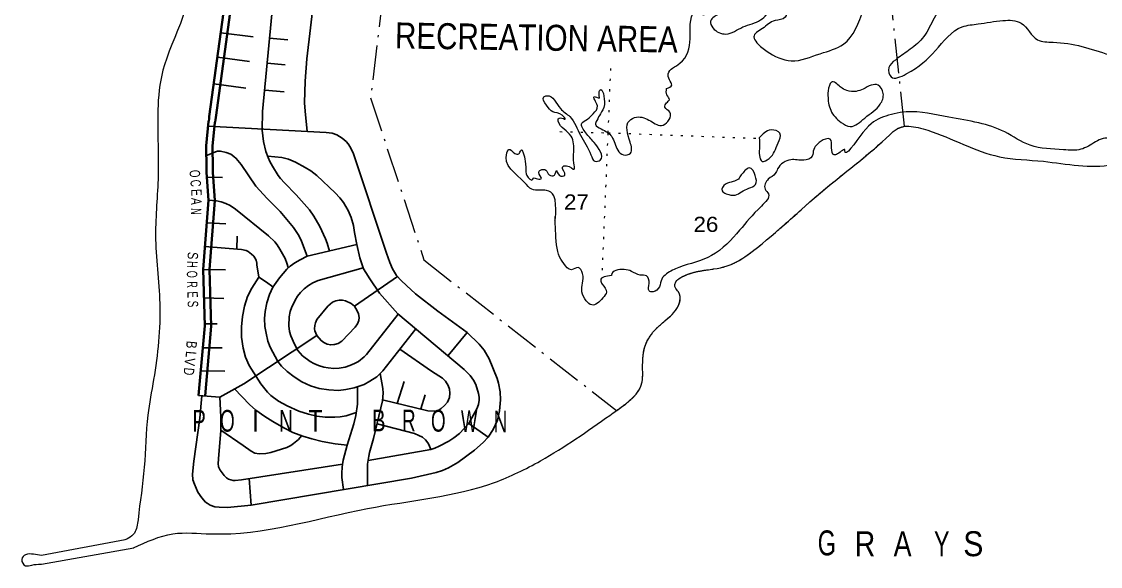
# Model space of a CAD drawing. Header units: feet. Extents: x -820980 to -751810, y -353855 to -168743.
# Drawn here: x -797574 to -785138, y -196279 to -189995 of the extents above; entities that cross this region are included whole.
import ezdxf
from ezdxf.enums import TextEntityAlignment as Align

# ---------------------------------------------------------------- set-up
doc = ezdxf.new("R2010")
doc.units = ezdxf.units.FT
doc.header["$LTSCALE"] = 80
doc.linetypes.add('DOT_DASHED', pattern=[7.7, 5, -1.2, 0.3, -1.2])
doc.linetypes.add('DOTTED', pattern=[1.5, 0.3, -1.2])
for name, color, linetype, lineweight in [('26', 7, 'Continuous', 40), ('29', 7, 'Continuous', 25), ('39', 7, 'Continuous', 13), ('44', 7, 'DOT_DASHED', 13), ('7', 7, 'DOTTED', 13)]:
    doc.layers.add(name, color=color, linetype=linetype, lineweight=lineweight)
for name, color, linetype in [('27', 7, 'Continuous'), ('41', 7, 'Continuous'), ('42', 7, 'Continuous')]:
    doc.layers.add(name, color=color, linetype=linetype)

msp = doc.modelspace()

# ---------------------------------------------------------------- linework, layer by layer
at = {"layer": '26'}
for points in [[(-795532.83, -194306.79), (-795462.86, -193503.75), (-795480.45, -192853), (-795420.17, -192056.15), (-795441.42, -191734.65), (-795443.07, -191709.74), (-795443.26, -191684.65), (-795445.2, -191428.1), (-795417.88, -191147.87), (-795416.8, -191141), (-795412.79, -191115.41), (-795409.46, -191091), (-794978.54, -187931.52), (-794975.12, -187906.42), (-794970.47, -187881.52), (-794939.05, -187713.46), (-794882.98, -187525.22), (-794807.54, -187343.87), (-794713.56, -187171.41), (-794635.75, -187056.76), (-794618.58, -187031.46), (-794598.44, -187006.76), (-794297.55, -186637.7)], [(-795459.06, -194312.47), (-795388.78, -193505.97), (-795406.37, -192854.8), (-795345.99, -192056.51), (-795367.57, -191730), (-795369.21, -191705.14), (-795369.4, -191680), (-795371.27, -191431.42), (-795344.71, -191158.9), (-795343.62, -191151.96), (-795339.62, -191126.53), (-795336.27, -191101.96), (-794905.21, -187941.41), (-794901.79, -187916.36), (-794897.13, -187891.41), (-794867.12, -187730.84), (-794813.26, -187550.03), (-794740.8, -187375.83), (-794650.52, -187210.17), (-794577.3, -187102.28), (-794559.72, -187076.39), (-794540.07, -187052.28), (-794222.91, -186663.27)]]:
    msp.add_lwpolyline(points, dxfattribs=at)
at = {"layer": '29'}
for p, q in [((-794194.33, -189666.69), (-794283.79, -190424.64)), ((-794678.55, -189790.08), (-794796.67, -191032.61)), ((-795277.75, -190125.32), (-794903.94, -190171.25)), ((-794716.7, -190185.97), (-794502.64, -190203.72)), ((-795315.85, -190404.65), (-794946.72, -190454.61)), ((-794741.64, -190474.69), (-794535.1, -190494.46)), ((-795357.79, -190712.14), (-794988.03, -190763.06)), ((-794770.63, -190786.36), (-794548.36, -190804.94)), ((-794061.38, -191272.7), (-795425.59, -191202.87)), ((-793367.23, -192664.86), (-793746.93, -191521.55)), ((-795437.72, -191790.59), (-795258.54, -191793.13)), ((-795439.81, -192315.82), (-795220.81, -192325.57)), ((-795091.71, -192618.52), (-795089.28, -192469.74)), ((-795460.46, -192588.72), (-795037.12, -192624.46)), ((-793708.5, -192565.45), (-794280.49, -192701.98)), ((-795480.45, -192853.03), (-795223.02, -192859.08)), ((-793637.11, -192834.15), (-794155.09, -192981.3)), ((-793735.48, -193275.64), (-793241.95, -192933.41)), ((-795471.62, -193179.52), (-795241.46, -193187.47)), ((-794170.19, -193430.83), (-794042.21, -193278.72)), ((-793598, -193835.53), (-793233.49, -193369.02)), ((-795463.53, -193479.02), (-795319.02, -193481.76)), ((-793727.12, -193517.35), (-793882.45, -193680.44)), ((-792658.09, -193847.18), (-792437.92, -193580.59)), ((-795484.96, -193757.44), (-795262.85, -193759.36)), ((-795508, -194021.8), (-795230.39, -194025.02)), ((-793162.03, -194147.47), (-793243.8, -194397.66)), ((-793412.39, -194356.24), (-792889.48, -194483.79)), ((-792920.71, -194299.6), (-792972.33, -194461.12)), ((-793476.31, -194634.83), (-793044.3, -194746.87)), ((-792419.59, -194630.11), (-792194.82, -194788.77)), ((-792857.28, -194931.03), (-793580.23, -195056.07)), ((-793874.59, -195098.38), (-795039.61, -195279.94)), ((-794951.09, -195266.15), (-794927.2, -195570.98)), ((-794927.2, -195570.98), (-793077.61, -195260.93))]:
    msp.add_line(p, q, dxfattribs=at)
for points in [[(-794283.79, -190424.64), (-794302.89, -190681.96), (-794310.54, -190930.5), (-794305.76, -191027.04), (-794282.97, -191261.36)], [(-794796.67, -191032.61), (-794801.67, -191245.94), (-794783.52, -191376.9), (-794756.76, -191491.61), (-794731.92, -191560.44), (-794710.9, -191608.23), (-794679.37, -191662.72), (-794617.26, -191768.83), (-794587.64, -191804.2), (-794541.77, -191853.91), (-794408.01, -191991.56), (-794255.13, -192167.45), (-794206.4, -192239.15), (-794136.65, -192358.63), (-794071.67, -192500.11), (-794051.61, -192548.87), (-794025.91, -192641.21)], [(-794061.38, -191272.7), (-793994.27, -191283.23), (-793940.76, -191302.35), (-793879.61, -191338.67), (-793833.75, -191376.91), (-793810.82, -191403.67), (-793782.15, -191447.65), (-793746.93, -191521.55)], [(-795447.89, -191542.65), (-795339.61, -191495.44), (-795313.82, -191488.75), (-795281.33, -191488.75), (-795213.49, -191503.09), (-795162.85, -191523.16), (-795125.58, -191548.97), (-795099.78, -191572.87), (-795041.5, -191644.56), (-794873.33, -191893.1), (-794743.38, -192034.58), (-794594.33, -192183.7), (-794437.63, -192371.06), (-794384.12, -192451.36), (-794369.79, -192479.08), (-794345.9, -192527.83), (-794280.49, -192701.98)], [(-794736.67, -191547.27), (-794572.35, -191563.3), (-794496.87, -191583.38), (-794415.65, -191616.84), (-794303.86, -191678.97), (-794239.84, -191716.25), (-794172, -191768.83), (-793957.01, -191968.62), (-793906.37, -192026.92), (-793861.85, -192080.53), (-793807.38, -192173.25), (-793773.56, -192255.39), (-793748.72, -192345.25), (-793735.34, -192427.46), (-793708.58, -192565.11), (-793674.19, -192718.06), (-793644.57, -192810.78), (-793633.1, -192845.2), (-793606.35, -192889.17), (-793559.53, -192962.77), (-793449.71, -193125.4)], [(-795420.08, -192055), (-795328.14, -192063.26), (-795274.64, -192074.73), (-795217.31, -192093.84), (-795167.62, -192116.79), (-795108.38, -192156.94), (-794726.18, -192466.65), (-794655.48, -192535.48), (-794628.72, -192569.89), (-794596.23, -192619.6), (-794536.99, -192726.66), (-794515.97, -192780.2), (-794499.59, -192829.38)], [(-795037.12, -192624.46), (-794985.12, -192635.85), (-794962.19, -192647.32), (-794922.06, -192676), (-794898.23, -192699.16), (-794885.75, -192718.06), (-794869.56, -192746.96), (-794862.82, -192779.24), (-794860.59, -192798.64)], [(-794280.49, -192701.98), (-794364.06, -192742.92), (-794422.34, -192778.28), (-794478.72, -192815.57), (-794517.89, -192850.93), (-794601.98, -192950.35), (-794678.42, -193057.41), (-794717.59, -193142.49), (-794747.21, -193237.13), (-794767.28, -193339.41), (-794773.96, -193420.66), (-794768.24, -193510.53), (-794754.85, -193588.91), (-794733.84, -193678.77), (-794708.99, -193749.5), (-794621.09, -193913.92), (-794576.18, -193970.32), (-794514.07, -194028.63), (-794432.86, -194092.68), (-794342.08, -194150.99), (-794241.76, -194195.92), (-794143.34, -194227.46), (-794031.55, -194243.71), (-793921.66, -194250.4), (-793836.63, -194239.89), (-793738.21, -194219.81), (-793624.51, -194178.71), (-793558.58, -194143.34), (-793479.27, -194090.77), (-793469.1, -194083.94), (-793410.36, -194021.23)], [(-793367.23, -192664.86), (-793327.36, -192772.56), (-793297.56, -192848.03), (-793251.69, -192922.59), (-793197.42, -192982.86), (-793136.27, -193040.22), (-793032.71, -193135.91)], [(-794860.59, -192798.64), (-794839.97, -192942.14), (-794751.84, -193001.86), (-794676.53, -193054.76)], [(-794839.97, -192942.14), (-794919.21, -193070.8), (-794967.93, -193167.35), (-795003.29, -193277.28), (-795027.18, -193394.86), (-795037.69, -193514.35), (-795036.73, -193633.84), (-795018.58, -193762.89), (-794990.87, -193863.26), (-794949.78, -193961.72), (-794816.01, -194172.02), (-794737.66, -194269.53), (-794699.44, -194305.85), (-794613.45, -194370.85), (-794514.07, -194428.21), (-794376.49, -194489.39), (-794264.69, -194522.85), (-794170.1, -194546.74), (-794073.6, -194557.26), (-793963.71, -194558.21), (-793899.7, -194551.53), (-793833.77, -194542.92), (-793716.37, -194505.03)], [(-794155.09, -192981.3), (-794215.96, -193007.7), (-794267.55, -193038.29), (-794315.33, -193076.53), (-794357.37, -193118.59), (-794391.77, -193162.56), (-794418.52, -193206.53), (-794460.56, -193294.48), (-794477.76, -193340.36), (-794489.23, -193399.63), (-794493.05, -193504.78), (-794485.41, -193569.78), (-794470.12, -193619.49), (-794428.08, -193717), (-794387.94, -193789.65), (-794334.44, -193848.91), (-794246.53, -193915.83), (-794204.49, -193938.77), (-794150.98, -193959.8), (-794087.92, -193978.92), (-794038.23, -193986.57), (-793975.17, -193994.21), (-793914.02, -193992.3), (-793845.22, -193978.92), (-793787.89, -193961.71), (-793734.39, -193938.77), (-793690.43, -193913.92), (-793623.55, -193862.3), (-793598, -193835.53)], [(-793449.71, -193125.4), (-793236.86, -193363.8), (-792472.92, -194006.89), (-792468.29, -194010.79)], [(-794042.21, -193278.72), (-793989.51, -193232.35), (-793949.38, -193215.14), (-793911.16, -193209.41), (-793872.94, -193209.41), (-793838.54, -193217.05), (-793775.48, -193245.73), (-793735.48, -193275.64), (-793706.68, -193331.76), (-793691.39, -193366.18), (-793683.75, -193408.24), (-793685.66, -193442.65), (-793702.86, -193480.89), (-793727.12, -193517.35)], [(-793077.61, -195260.93), (-792794.21, -195196.78), (-792720.63, -195172.89), (-792652.79, -195143.25), (-792545.78, -195078.25), (-792350.86, -194936.77), (-792254.35, -194847.87), (-792194.82, -194788.77), (-792137.78, -194698.75), (-792087.14, -194592.64), (-792063.25, -194482.71), (-792052.74, -194355.57), (-792058.47, -194263.81), (-792075.67, -194164.39), (-792090.96, -194110.85), (-792182.69, -193885.26), (-792240.97, -193784.89), (-792297.35, -193717.01), (-792437.92, -193580.59), (-792775.1, -193334.65), (-793032.71, -193135.91)], [(-794170.19, -193430.83), (-794186.34, -193467.5), (-794193.98, -193498.09), (-794195.89, -193540.15), (-794192.07, -193563.1), (-794169.24, -193615.1), (-794121.36, -193673.98), (-794090.79, -193696.92), (-794050.66, -193716.04), (-794010.53, -193723.69), (-793972.31, -193719.87), (-793964.66, -193719.87), (-793924.53, -193706.48), (-793882.45, -193680.44)], [(-795533.01, -194306.78), (-795290.02, -194325.49), (-795013.07, -194173.11), (-794169.24, -193615.1), (-794169.98, -193618.78)], [(-793410.36, -194021.23), (-793030.54, -193538.74), (-793029.5, -193539.09)], [(-792723.37, -194106.67), (-792848.12, -194026.69), (-793214.29, -193773.37)], [(-793442.02, -194052), (-793409.55, -194227.47), (-793406.68, -194281.96), (-793413.37, -194368.95), (-793516.56, -194804.85), (-793561.47, -194966.4), (-793570.07, -195007.51), (-793586.31, -195098.32), (-793585.36, -195156.63), (-793585.36, -195343.99)], [(-792889.48, -194483.79), (-792813.32, -194487.48), (-792773.19, -194479.83), (-792736.88, -194458.8), (-792698.66, -194424.39), (-792664.27, -194384.24), (-792641.33, -194330.71), (-792635.6, -194279.09), (-792641.33, -194233.21), (-792654.71, -194193.06), (-792687.2, -194143.35), (-792723.37, -194106.67)], [(-792472.92, -194006.89), (-792404.37, -194078.35), (-792364.24, -194129.97), (-792337.49, -194179.68), (-792306.91, -194282.91), (-792299.27, -194324.98), (-792299.27, -194361.3), (-792306.91, -194411.01), (-792324.11, -194460.72), (-792421.57, -194632.78), (-792526.67, -194745.58), (-792591.65, -194797.2), (-792648.98, -194835.44), (-792759.81, -194892.79), (-792811.41, -194915.73), (-792857.28, -194931.03)], [(-795120.56, -194232.25), (-794945.97, -194412.92), (-794871.44, -194477.92), (-794768.25, -194550.57), (-794678.43, -194607.93), (-794550.39, -194680.58), (-794445.29, -194732.2), (-794330.63, -194776.17), (-794229.35, -194808.67), (-794107.05, -194839.26), (-793957.99, -194866.03), (-793820.82, -194878.67)], [(-793703.08, -194203.85), (-793700.01, -194292.48), (-793702.87, -194406.23), (-793721.03, -194539.1), (-793744.91, -194635.65), (-793821.35, -194880.37), (-793867.22, -195052.44), (-793879.64, -195129.86), (-793882.5, -195205.38), (-793882.51, -195253.18), (-793862.88, -195392.57)], [(-795495.94, -194309.63), (-795518.46, -194568.07), (-795589.89, -195065.99)], [(-795290.02, -194325.49), (-795276.57, -194554.4), (-795278.48, -194714.99), (-795299.5, -194988.39), (-795309.06, -195091.63), (-795305.23, -195129.86), (-795284.21, -195170.01), (-795238.35, -195229.28), (-795211.6, -195256.04), (-795186.75, -195271.34), (-795161.91, -195278.99), (-795135.16, -195286.63), (-795110.31, -195288.54), (-795039.61, -195279.94)], [(-795277.74, -194705.35), (-795020.5, -194883.23), (-794926.86, -194950.15), (-794884.82, -194973.09), (-794833.22, -194978.83), (-794758.69, -194976.91), (-794699.45, -194965.44), (-794517.91, -194906.18), (-794468.22, -194885.15), (-794437.65, -194862.2), (-794382.23, -194814.41), (-794346.73, -194771)], [(-793044.3, -194746.87), (-792992.96, -194768.52), (-792950.91, -194789.55), (-792918.43, -194818.23), (-792889.76, -194852.64), (-792878.3, -194873.67), (-792857.28, -194931.03)], [(-795589.89, -195065.99), (-795602.39, -195213.03), (-795598.57, -195278.03), (-795581.37, -195331.56), (-795543.15, -195423.33), (-795497.29, -195486.42), (-795453.34, -195536.13), (-795436.14, -195549.51), (-795397.92, -195570.54), (-795346.32, -195589.66), (-795296.63, -195595.39), (-795199.17, -195597.31), (-794927.2, -195570.98)]]:
    msp.add_lwpolyline(points, dxfattribs=at)
at = {"layer": '39'}
msp.add_line((-796381.32, -195971.29), (-797345.84, -196154.41), dxfattribs=at)
msp.add_lwpolyline([(-797343.37, -196251.2), (-796281.18, -196064.16), (-796279.37, -196063.52)], dxfattribs=at)
for points in [[(-793900.42, -169469.65), (-793931.98, -170681.97), (-793933.64, -171947.68), (-794029.33, -173893.99), (-794118.59, -175882.81), (-794189.88, -177343.07), (-794352.76, -179153.99), (-794536.1, -181080.84), (-794698.52, -182507.42), (-794894.81, -183926.66), (-794934.01, -184432.27), (-795051.14, -185192.48), (-795272.18, -186363.25), (-795424.35, -187093.94), (-795522.41, -188146.68), (-795749.09, -189307.17), (-795745.23, -189311.34), (-795926.54, -190493.7), (-796000.4, -190959.75), (-795999.01, -191772.8), (-796028.93, -192457.87), (-795980.41, -193246.56), (-796051.72, -194123.23), (-796117.45, -194533.25), (-796160.3, -195135.31), (-796231.39, -195740.32), (-796273.34, -195893.66), (-796339.81, -195951.49), (-796382.77, -195971.98)], [(-787657.08, -189099.81), (-787481.65, -189110.93), (-787211.44, -189189.71), (-787019.07, -189255.44), (-786897.14, -189324.51), (-786750.76, -189384.46), (-786585, -189197.62), (-786322.96, -189014.48), (-786220.33, -189062.69), (-786014.7, -188990.08), (-785894.02, -189038.97), (-785866.02, -189148.71), (-785914.58, -189104.59), (-786041.73, -189067.52), (-786215.8, -189155.43), (-786245.12, -189293.16), (-786380.94, -189485.16), (-786519.51, -189590.53), (-786642.09, -189591.87), (-786776.94, -189598.78), (-786939.86, -189763.58), (-787068.72, -189984.03), (-787190.95, -190188.63), (-787350.95, -190329.4), (-787501.71, -190438.32), (-787575.33, -190526.06), (-787551.2, -190631.62), (-787375.17, -190598.13), (-787037.51, -190327.33), (-786729.93, -190055.37), (-786547.88, -190022.1), (-786261.15, -189982.79), (-786051.37, -190012.96), (-785861.79, -190205.37), (-785684.03, -190232.31), (-785034.75, -190379.95), (-784743.28, -190534), (-784566.07, -190681.66), (-784440.72, -190660.3), (-784173.19, -190491.46), (-783972.49, -190442.8), (-783831.76, -190435.41)], [(-790137.61, -190767.93), (-790079.85, -190727.88), (-790105.66, -190666.52), (-790121.05, -190595.5), (-789983.95, -190475.99), (-789866.85, -190194.72), (-789805.42, -189844.91), (-789769.87, -189808.04), (-789751.71, -189859.04), (-789725.61, -189912.37), (-789616.56, -189844.1), (-789571.22, -189813.64), (-789524.29, -189847.64), (-789470.5, -189753.11), (-789468.39, -189537.87), (-789505.46, -189455.95), (-789599.33, -189494.61), (-789699.59, -189543.09), (-789762.94, -189518.52), (-789818.6, -189449.98), (-789812.06, -189436.15), (-789690.23, -189454.9), (-789525.1, -189390.8), (-789401.95, -189427.72), (-789361.21, -189572.16), (-789359.57, -189741.26), (-789417.68, -189843.68), (-789590.04, -189939.7), (-789632.06, -189988.4), (-789604.94, -190067.92), (-789454.92, -190138.07), (-789259.02, -190057.03), (-789055.09, -189976.3), (-788899.86, -189855.48), (-788761.46, -189860.78), (-788770.59, -189942.94), (-788888.6, -189982.69), (-789034.74, -190075.69), (-789132.82, -190172.55), (-789097.14, -190238.31), (-788980.43, -190339.38), (-788701.25, -190446.67), (-788366.72, -190364.92), (-788099.47, -190256.43), (-787863.17, -189850.94), (-787737.61, -189664.58), (-787674.36, -189638.83), (-787563.39, -189572.65), (-787623.24, -189455.65), (-787691.12, -189338.35), (-787720.36, -189208.44), (-787695.1, -189124.89), (-787656.12, -189099.87)], [(-790773.59, -192924.95), (-790898.08, -192976.52), (-790879.77, -193023.51), (-790830.96, -193113.93), (-790873.73, -193182.72), (-791001.29, -193262.35), (-791063.8, -193215.68), (-791114.09, -193111.12), (-791106.28, -193010.8), (-791106.11, -192900.13), (-791157.76, -192831.74), (-791235.05, -192856.95), (-791324.73, -192785.09), (-791384.89, -192676.13), (-791425.78, -192270.08), (-791425.86, -192272.09), (-791437.89, -192006), (-791521.87, -191942.41), (-791690.05, -191927.91), (-791775.58, -191852.19), (-791979.52, -191508.3), (-791955.94, -191468.96), (-791887.4, -191515.86), (-791843.42, -191521.57), (-791819.76, -191480.22), (-791768.24, -191604.95), (-791713.8, -191812.29), (-791690.11, -191823.26), (-791673.23, -191801.78), (-791627.25, -191807.56), (-791580.96, -191805.31), (-791612.4, -191733.67), (-791591.36, -191708.32), (-791529.1, -191708.7), (-791490.96, -191762.48), (-791430.78, -191764.79), (-791408.67, -191711.3), (-791374.69, -191768.95), (-791312.28, -191765.3), (-791338.95, -191673.72), (-791292.13, -191657.41), (-791203.24, -191697.04), (-791208.6, -191626.4), (-791207.68, -191495.63), (-791239.1, -191317.34), (-791387.17, -191142.62), (-791388.19, -191116.42), (-791361.65, -191105.37), (-791307.95, -191119.5), (-791340.46, -191075.99), (-791449.41, -191035.6), (-791522.82, -190958.32), (-791555.36, -190862.5), (-791518.72, -190849.81), (-791361.64, -190998.71), (-791254.66, -191091.36), (-791132.18, -191305.34), (-791010.24, -191533.39), (-790964.75, -191605.56), (-790903.97, -191591.79), (-790974.6, -191387.85), (-791068.86, -191277.58), (-791114.9, -191167.15), (-791048.82, -191119.37), (-790984.2, -191057.45), (-790936.51, -190964.7), (-790972.75, -190860.68), (-790944.82, -190865.78), (-790917.19, -190878.91), (-790916.31, -190802.47), (-790907.6, -190784.7), (-790855.59, -190949.69), (-790901.89, -191058.6), (-790942.96, -191135.5), (-790956.67, -191179.25), (-790892.38, -191232.02), (-790771.2, -191321.19), (-790700.83, -191478.84), (-790636.54, -191531.61), (-790555.39, -191510.57), (-790558.71, -191385.68), (-790567.41, -191137.83), (-790483.5, -191096.77), (-790324.48, -191141.1), (-790179.65, -191188.91), (-790099.73, -191041.05), (-790157.7, -190980.47), (-790139.83, -190932.86), (-790106.29, -190895.91), (-790134.33, -190840.5), (-790137.61, -190767.93)], [(-787871.97, -190774.28), (-787699.5, -190728.57), (-787640.81, -190823.39), (-787675.61, -190946.82), (-787854.42, -191106.99), (-788022.85, -191205.18), (-788125.56, -191158.98), (-788246.76, -191017.5), (-788278.57, -190849.25), (-788262.12, -190733.16), (-788238.54, -190693.82), (-788136.06, -190746.05), (-788059.43, -190791.24), (-787953.27, -190799.34), (-787871.97, -190774.28)], [(-784347.48, -191487.86), (-784163.09, -191286.73), (-784135.54, -191036.24), (-784181.32, -190972.1), (-784217.58, -190974.73), (-784275.34, -191014.78), (-784409.85, -191065.97), (-784461.22, -191096.2), (-784517.73, -191156.42), (-784564.93, -191182.78), (-784602.32, -191215.56), (-784638.58, -191218.19), (-784661.51, -191187.13), (-784647.65, -191139.36), (-784677.62, -191081.87), (-784757.29, -191117.05), (-784841.55, -191220.47), (-784939.7, -191319.34), (-785107.4, -191345.11), (-785193.17, -191382.07), (-785363.15, -191468.12), (-785562.19, -191472.57), (-785947.95, -191421.56), (-786241.43, -191267.43), (-786540.81, -191163.38), (-786885.85, -191097.84), (-787377.7, -191036.72), (-787639.03, -191095.13), (-787874.77, -191273.24), (-788083.48, -191480.56), (-788083.41, -191478.55), (-788167.39, -191521.62), (-788207.97, -191532.14), (-788237.1, -191452.54), (-788253.28, -191349.29), (-788305.51, -191349.3), (-788400.21, -191410.06), (-788442.61, -191468.81), (-788459.61, -191546.64), (-788557.79, -191593.18), (-788706.22, -191587.49), (-788858.91, -191694.33), (-788885.03, -191747.67), (-788965.77, -191810.98), (-789002.27, -191926.3), (-788964.21, -191982.09), (-789045.82, -192121.84), (-789297.47, -192401.97), (-789619.85, -192693.48), (-789996.63, -192829.97), (-790140.08, -192904.96), (-790194.58, -192965.26), (-790222, -193052.75), (-790292.55, -193112.43), (-790340.31, -193100.54), (-790341.06, -193013.98), (-790369.96, -192928.35), (-790441.94, -192919.55), (-790542.72, -192875.44), (-790628.29, -192854.05), (-790773.36, -192918.92), (-790773.59, -192924.95)], [(-790711.77, -194479.48), (-790420.17, -194149.94), (-790414.06, -194041.51), (-790384.31, -193732.74), (-790256.28, -193534.4), (-790158.59, -193447.59), (-789981.77, -193180.69), (-790001.32, -193113.53), (-790039.47, -193059.75), (-790042.11, -193023.42), (-789950.36, -192934.37), (-789753.13, -192871.5), (-789441.57, -192813.01), (-789089.98, -192599.09), (-788286.29, -191903.43), (-787566.47, -191301.16), (-787481.5, -191231.97), (-787397.8, -191202.69)], [(-789070.35, -191336.08), (-788934.31, -191244.7), (-788831.3, -191282.86), (-788853.61, -191394.69), (-788956.8, -191573.86), (-789038.41, -191606.96), (-789067.92, -191537.41), (-789068.21, -191438.79), (-789070.35, -191336.08)], [(-787397.8, -191202.69), (-787347.82, -191202.88), (-787128.54, -191247.51), (-786302.44, -191552.86), (-785794.24, -191606.55), (-784998.15, -191643.1), (-784683.67, -191560.58), (-784414.84, -191516.55), (-784347.48, -191487.86)], [(-789311.22, -191810.98), (-789235.3, -191714.12), (-789185.87, -191681.8), (-789116.85, -191768.97), (-789114.78, -191873.69), (-789188.74, -191917.14), (-789276.74, -191960.05), (-789346.38, -191995.61), (-789450.23, -191979.56), (-789499.24, -191947.49), (-789458.09, -191868.58), (-789370.62, -191839.73), (-789311.22, -191810.98)], [(-796281.81, -196064.39), (-795829.74, -195902.62), (-795391.86, -195903.31), (-793584.95, -195610.34), (-792123.28, -195310.19), (-791591.57, -195060.91), (-790792.33, -194536.14), (-790713.97, -194481)], [(-797345.84, -196154.41), (-797435.64, -196138.89), (-797528.22, -196143.39), (-797570.46, -196198.12), (-797528.99, -196270.14), (-797456.4, -196262.86), (-797351.47, -196251.52), (-797343.47, -196251.09)]]:
    msp.add_spline(points, degree=3, dxfattribs=at)
at = {"layer": '44'}
for points in [[(-793188.46, -187824.29), (-793550.31, -190875.35), (-792935.45, -192744.06), (-790715.5, -194482.03)], [(-787397.44, -191202.68), (-787626.25, -189017.91), (-789297.59, -187854.85), (-793188.46, -187824.29)]]:
    msp.add_lwpolyline(points, dxfattribs=at)
msp.add_spline([(-790711.77, -194479.48), (-790420.17, -194149.94), (-790414.06, -194041.51), (-790384.31, -193732.74), (-790256.28, -193534.4), (-790158.59, -193447.59), (-789981.77, -193180.69), (-790001.32, -193113.53), (-790039.47, -193059.75), (-790042.11, -193023.42), (-789950.36, -192934.37), (-789753.13, -192871.5), (-789441.57, -192813.01), (-789089.98, -192599.09), (-788286.29, -191903.43), (-787566.47, -191301.16), (-787481.5, -191231.97), (-787397.8, -191202.69)], degree=3, dxfattribs=at)
at = {"layer": '7'}
for points in [[(-790877.7, -192862.6), (-790811.81, -191279.38), (-790779.39, -190478.14)], [(-791367.66, -191264.11), (-790813.74, -191277.3), (-789072.16, -191342.11)]]:
    msp.add_lwpolyline(points, dxfattribs=at)

# ---------------------------------------------------------------- texts
at = {"layer": '27'}
for s, rotation, width, p in [('O', 273.782, 0.7, (-795635.7, -191753.02)), ('C', 273.782, 0.7, (-795625.87, -191862.57)), ('E', 271.782, 0.75, (-795617.69, -191967.65)), ('A', 268.674, 0.75, (-795619.33, -192067.26)), ('N', 268.674, 0.65, (-795621.46, -192183)), ('S', 265.674, 0.8, (-795659.14, -192690.33)), ('O', 271.548, 0.65, (-795668.45, -192911.03)), ('H', 267.674, 0.65, (-795666.23, -192792.67)), ('R', 271.548, 0.65, (-795667.03, -193030.11)), ('E', 271.548, 0.7, (-795661.91, -193145.47)), ('S', 271.548, 0.7, (-795658.64, -193253.34)), ('B', 265.02, 0.8, (-795673.81, -193716.34)), ('L', 265.02, 0.85, (-795680.59, -193829.41)), ('D', 265.02, 0.75, (-795703.45, -194025.66)), ('V', 265.02, 0.85, (-795692.96, -193914.46))]:
    msp.add_text(s, height=120, rotation=rotation, dxfattribs=dict(at, width=width)).set_placement(p, align=Align.CENTER)
at = {"layer": '41'}
for s, width, p in [('G', 0.7, (-788291.41, -196151.24)), ('R', 0.85, (-787850.99, -196160.79)), ('A', 0.8, (-787417.84, -196160.78)), ('Y', 0.7, (-786966.74, -196160.79)), ('S', 0.9, (-786602.72, -196160.79))]:
    msp.add_text(s, height=288, dxfattribs=dict(at, width=width)).set_placement(p, align=Align.CENTER)
at = {"layer": '42'}
for s, width, p in [('P', 0.7, (-795527.28, -194723.99)), ('O', 0.65, (-795201.41, -194723.99)), ('I', 0.85, (-794876.51, -194723.99)), ('N', 0.65, (-794525.53, -194723.99)), ('T', 0.8, (-794185.86, -194723.99)), ('B', 0.7, (-793456.33, -194720.55)), ('R', 0.65, (-793109.8, -194720.55)), ('O', 0.65, (-792770.13, -194723.99)), ('W', 0.6, (-792414.21, -194727.44)), ('N', 0.65, (-792052.89, -194730.87))]:
    msp.add_text(s, height=250, dxfattribs=dict(at, width=width)).set_placement(p, align=Align.CENTER)
at = {"layer": '44', "width": 0.85}
msp.add_text('RECREATION AREA', height=300, rotation=359.151, dxfattribs=at).set_placement((-793270.78, -190304.3))
at = {"layer": '7', "width": 1.1}
for s, p in [('27', (-791320.94, -192162.75)), ('26', (-789828.16, -192420.85))]:
    msp.add_text(s, height=175, dxfattribs=at).set_placement(p)

doc.saveas('drawing.dxf')
